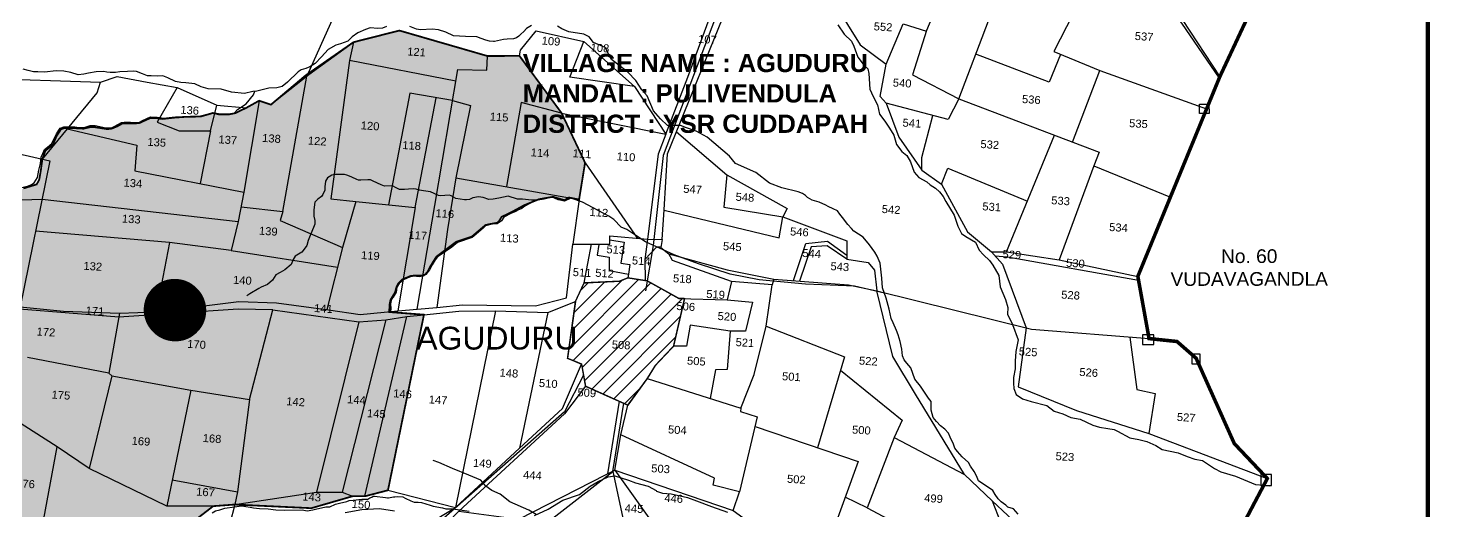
# Model space of a CAD drawing. Header units: inches. Extents: x 201618 to 222325, y 1599056 to 1612709.
# Drawn here: x 207819 to 210971, y 1607949 to 1609035 of the extents above; entities that cross this region are included whole.
import ezdxf
from ezdxf.enums import TextEntityAlignment as Align

# ---------------------------------------------------------------- set-up
doc = ezdxf.new("R2010")
doc.units = ezdxf.units.IN
doc.header["$LTSCALE"] = 15
doc.header["$MEASUREMENT"] = 0
doc.linetypes.add('ACAD_ISO02W100', pattern=[15, 12, -3])
for name, color, linetype in [('PLOT', 7, 'Continuous'), ('PLOTS', 7, 'Continuous'), ('PLOTS NO', 7, 'Continuous'), ('ROAD', 1, 'Continuous'), ('STREAM', 4, 'Continuous'), ('TEXT', 1, 'Continuous'), ('text2', 7, 'Continuous'), ('VILLAGE BOUNDARY STONES', 1, 'Continuous'), ('VILLAGE BOUNDAY', 5, 'Continuous'), ('WUA-12', 3, 'Continuous')]:
    doc.layers.add(name, color=color, linetype=linetype)
doc.styles.get("Standard").update_dxf_attribs({"font": 'arial.ttf'})

msp = doc.modelspace()

# ---------------------------------------------------------------- hatches: boundary and pattern name
at = {"layer": 'PLOTS NO', "true_color": 0x105689}
h = msp.add_hatch(color=146, dxfattribs=at)
h.dxf.hatch_style = 1
h.paths.add_polyline_path([(207298.5, 1607182.2), (207301, 1607196.7), (207309.4, 1607244.2), (207338.8, 1607419.1), (207359.9, 1607542.5), (207381.7, 1607670.4), (207389.1, 1607713.4), (207408.8, 1607827.8), (207436.1, 1607945.6), (207453.6, 1607964.4), (207461.2, 1607982.9), (207461.7, 1607997.8), (207462.3, 1608021.1), (207465.9, 1608047.8), (207477.2, 1608092.5), (207499.6, 1608302.5), (207550.5, 1608274.7), (207580.7, 1608363.2), (207629.1, 1608349.1), (207644.5, 1608418.7), (207644.6, 1608423.9), (207686.2, 1608616.8), (207702.1, 1608634.3), (207725.9, 1608634.1), (207740.1, 1608635.7), (207744.1, 1608644.4), (207752.8, 1608649.5), (207773.9, 1608653.6), (207782.6, 1608655.7), (207786.3, 1608661.7), (207808.8, 1608674.3), (207838.3, 1608683.3), (207844.2, 1608693.8), (207847.8, 1608714.6), (207851.3, 1608740.3), (207858.1, 1608759.2), (207875.1, 1608772.6), (207883.1, 1608791.9), (207893.3, 1608807.5), (207900.4, 1608809.8), (207914.3, 1608810), (207923.2, 1608809.9), (207944, 1608808.7), (207958.6, 1608812.2), (207968, 1608812.2), (207987.3, 1608809.3), (207997.3, 1608807.6), (208007.6, 1608809), (208019.5, 1608813.9), (208031.8, 1608820.7), (208042, 1608820.4), (208057.1, 1608820.4), (208069.2, 1608821.3), (208093.7, 1608832.5), (208108.1, 1608832.5), (208121.9, 1608830.6), (208147.4, 1608833.5), (208173.7, 1608835.4), (208207.1, 1608836.1), (208234.9, 1608844), (208250.3, 1608840.5), (208270.5, 1608840.8), (208284.8, 1608843.6), (208310.2, 1608855.8), (208338.8, 1608871.7), (208365.3, 1608862.8), (208443.3, 1608928.6), (208550.8, 1609003.3), (208654.1, 1609029.5), (208852, 1608972.2), (208924, 1608972.5), (209018.8, 1608843.9), (209071.6, 1608732.1), (209058.2, 1608649.3), (209035.3, 1608653.8), (209025.3, 1608647.8), (208999.5, 1608655.4), (208968, 1608650), (208934.3, 1608636.3), (208905.7, 1608620.7), (208883.9, 1608610.3), (208878.5, 1608601.2), (208874.1, 1608597), (208857.9, 1608594.1), (208847.7, 1608591.9), (208817.1, 1608566), (208781.5, 1608554), (208737.4, 1608520.9), (208732.3, 1608513), (208723.3, 1608498.3), (208718.3, 1608488), (208712.4, 1608480.9), (208704.5, 1608477.9), (208686.6, 1608478.2), (208678.8, 1608477.1), (208661.4, 1608469.9), (208651.6, 1608460.8), (208646.9, 1608450.7), (208644.4, 1608440.6), (208637.7, 1608429.7), (208634.2, 1608423.6), (208632.2, 1608414.2), (208631.2, 1608396.2), (208709.3, 1608390.2), (208628.4, 1607995.2), (208576.4, 1607981.7), (208548.5, 1607981.7), (208456, 1607954.9), (208284.1, 1607963.1), (208235.5, 1607959.5), (208099.5, 1607854.6), (208036.5, 1607767.2), (208006.8, 1607752.6), (207858.1, 1607792.1), (207768.7, 1607764.7), (207676.1, 1607642.5), (207648.7, 1607570.7), (207668.2, 1607499.2), (207643.9, 1607452.7), (207593.5, 1607434.1), (207546.8, 1607356.3), (207500.1, 1607274.2), (207516.2, 1607265.9), (207492.2, 1607229.9), (207429.4, 1607210.8)])
at = {"layer": 'ROAD'}
h = msp.add_hatch(dxfattribs=at)
h.set_pattern_fill('ANSI31', color=30, scale=200, angle=0.056305)
h.paths.add_polyline_path([(209167.4, 1608186.8), (209211.5, 1608247), (209229.3, 1608275.7), (209270.4, 1608319.2), (209295.2, 1608426.6), (209282.2, 1608427), (209211.4, 1608466.3), (209167.9, 1608473.1), (209149.1, 1608465.5), (209069.3, 1608461.7), (209049.8, 1608419.8), (209032.1, 1608292.1), (209063.8, 1608279.2), (209072.6, 1608229.2)])
at = {"layer": 'text2'}
h = msp.add_hatch(dxfattribs=at)
h.set_pattern_fill('ANSI31', color=5)
h.set_pattern_definition([(45, (17286.04583, -4278.08512), (-0.088388347648, 0.088388347648), [])])
edge = h.paths.add_edge_path()
edge.add_arc((208149.5, 1608400.5), 69.1, 0, 360)
h.paths.add_polyline_path([(208070.8, 1608369.5), (208228.1, 1608369.5), (208228.1, 1608431.5), (208070.8, 1608431.5)], flags=9)

# ---------------------------------------------------------------- linework, layer by layer
at = {"layer": 'PLOT'}
for points in [[(209244.6, 1608559.2), (209249.6, 1608625.8), (209256.8, 1608752.1), (209400, 1609105.4), (209506.7, 1609228.9), (209517.8, 1609409.7), (209675.4, 1609361.6), (209671.2, 1609342.8), (209746.7, 1609313.7), (209934.7, 1609256.8), (209839.4, 1609029.3), (209807.7, 1608930.2), (209912.1, 1608875.7), (209887.9, 1608829.2), (209748.5, 1608865.8), (209735, 1608880.9), (209748.7, 1608953.6), (209787, 1609044.8), (209839, 1609028.2)], [(209253.5, 1608796.6), (209302.9, 1608924.7), (209369.4, 1609107.2), (209268.6, 1609147.2), (209410.9, 1609133), (209477.9, 1609248.8), (209455.6, 1609267.1), (209315.5, 1609271.9), (209290.1, 1609310.1), (209214.8, 1609317), (209210.2, 1609292.8), (209287.8, 1609247.1), (209246.4, 1609160), (209268.6, 1609147.2)], [(209912.1, 1608875.7), (209978.8, 1609051.1), (209972.9, 1609057), (210032.2, 1609192.6), (209926.4, 1609237)], [(210255.5, 1609238.5), (210414.1, 1609054), (210498.9, 1608925.7)], [(207648.2, 1609204.6), (207724.6, 1609184.3), (207948.1, 1609174.8), (208047.7, 1609168.4), (208161.3, 1609161.1), (208255.1, 1609169.9), (208342.3, 1609177.1), (208464.1, 1609186.7), (208565.7, 1609194.6), (208445.8, 1608926.7)], [(210032.2, 1609192.6), (210137.5, 1609161.7), (210196, 1609120.6), (210125.7, 1608982), (210228.8, 1608939.5)], [(209600.8, 1609141), (209689.9, 1608997.5), (209748.7, 1608953.6)], [(207580.9, 1608877.7), (207710.8, 1608922), (207981.7, 1608913), (208019.8, 1608925.8), (208086.7, 1608913.6), (208154.4, 1608901.2), (208243.5, 1608861.5), (208310.2, 1608855.8), (208338.8, 1608871.7), (208365.3, 1608862.8), (208450.6, 1608930.5), (208550.8, 1609003.3), (208654.1, 1609029.5), (208852, 1608972.2), (208924, 1608972.5), (208926.2, 1608985.4), (208961.8, 1609028.8), (209069.2, 1609004.6), (209182.5, 1608903.3), (209253.5, 1608796.6), (209235.9, 1608751.1), (209212, 1608560)], [(208550.8, 1609003.3), (208542, 1608961.9), (208500.2, 1608650.7), (208556.3, 1608645), (208526.2, 1608541.4)], [(209182.5, 1608903.3), (209037.2, 1608924.4), (209069.2, 1609004.6)], [(208780.8, 1608915.6), (208542, 1608961.9)], [(208694.1, 1608402.8), (208733.5, 1608635.7), (208785.2, 1608941.9), (208850.4, 1608940), (208852, 1608972.2)], [(208924, 1608972.5), (209018.8, 1608843.9)], [(210140.8, 1608975.8), (210114.9, 1608913.4), (209950.2, 1608976)], [(208391.9, 1608622.3), (208445.8, 1608926.7)], [(210167.9, 1608778.5), (210228.8, 1608939.5), (210469.1, 1608853.2)], [(207851.3, 1608740.3), (207974.4, 1608889.3), (207981.7, 1608913)], [(208154.4, 1608901.2), (208109.7, 1608823), (208158.6, 1608804.1), (208229.2, 1608804.2), (208243.5, 1608861.5)], [(208338.8, 1608871.7), (208304.6, 1608666.1)], [(208773.4, 1608872.2), (208677.7, 1608888.4), (208629.8, 1608637.6)], [(208689.7, 1608631.5), (208736.9, 1608878.4)], [(208773.4, 1608872.2), (208814.3, 1608860.6), (208780.8, 1608698.5), (209058.2, 1608649.3), (209071.6, 1608732.1), (209018.8, 1608843.9), (208928.1, 1608867.5), (208894.6, 1608678.3)], [(209748.5, 1608865.8), (209776.8, 1608789.7), (209829.2, 1608715.6), (209872.9, 1608684), (209931.3, 1608576.7), (209985.6, 1608531.4), (210010.4, 1608503.9), (210063.7, 1608360.3)], [(209912.1, 1608875.7), (210227.3, 1608756), (210215.6, 1608725.1), (210387.7, 1608654.6)], [(209018.8, 1608843.9), (209253.5, 1608796.6)], [(209829.2, 1608715.6), (209829.2, 1608743.9), (209853.9, 1608838.1)], [(207562.9, 1608806.4), (207868, 1608736.5), (207801.3, 1608408.1)], [(207907.3, 1608808.1), (208064, 1608771.7), (208059.1, 1608713.7), (208304.6, 1608666.1), (208291.3, 1608600.2)], [(208229.2, 1608804.2), (208206.1, 1608685.2)], [(209276.9, 1608801.6), (209390.3, 1608704.8), (209526.4, 1608629), (209516, 1608610.2), (209660.1, 1608556.4), (209660.2, 1608515.4), (209708.5, 1608508), (209722.4, 1608490.5), (209727.3, 1608444.2)], [(210019, 1608531.4), (210127.3, 1608794)], [(209071.6, 1608732.1), (209189.6, 1608562)], [(209390.3, 1608704.8), (209384, 1608632.2), (209516, 1608610.2)], [(209872.9, 1608684), (209887.1, 1608719.9), (210066.3, 1608646)], [(210215.6, 1608725.1), (210137.8, 1608513.6)], [(208780.8, 1608698.5), (208762.5, 1608582.2), (208738.4, 1608406.6)], [(207644.6, 1608423.9), (207686.2, 1608616.8), (207710.3, 1608645.5), (207850.5, 1608650.3)], [(207850.5, 1608650.3), (208291.3, 1608600.2), (208275.8, 1608534.7), (208137.4, 1608553), (207835.9, 1608578.5)], [(208556.3, 1608645), (208689.7, 1608631.5), (208650.9, 1608398.8)], [(209058.2, 1608649.3), (209044.4, 1608549.1)], [(208298, 1608633.2), (208391.9, 1608622.3), (208386.2, 1608602.5), (208526.2, 1608541.4), (208490.7, 1608401.8)], [(209249.6, 1608625.5), (209508.2, 1608563.3), (209516, 1608610.2)], [(208024.8, 1608393.9), (208107.1, 1608396.7), (208292.7, 1608420.1), (208377.8, 1608416.7), (208494.4, 1608401.4), (208566.1, 1608390.8), (208650.9, 1608398.8), (208694.1, 1608402.8), (208738.4, 1608406.6), (208795.7, 1608412.4), (208960, 1608409.9), (209029.7, 1608428), (209044.4, 1608549.1), (209127.3, 1608549.2), (209127.3, 1608567.5), (209212, 1608560), (209244.6, 1608559.2), (209241.6, 1608541.4), (209259.9, 1608526.8), (209390.9, 1608491.4), (209495.7, 1608470.5), (209492.6, 1608457.4), (209400.8, 1608465.1), (209391.5, 1608423.8), (209448.1, 1608418.6), (209432, 1608353.2), (209397.8, 1608353.2), (209307.8, 1608366.6), (209299.9, 1608319.3), (209270.4, 1608319.2), (209229.3, 1608275.7), (209211.5, 1608247), (209167.4, 1608186.8), (209072.6, 1608229.2)], [(208137.4, 1608553), (208107.1, 1608396.7)], [(208987.6, 1608395.2), (209049.8, 1608419.8), (209069.3, 1608461.7), (209085.8, 1608549.1)], [(209102.3, 1608547.8), (209098.7, 1608524), (209125.8, 1608519.9), (209125.7, 1608489.5), (209169.2, 1608481.6), (209167.8, 1608472.8), (209149.1, 1608465.5), (209069.3, 1608461.7)], [(209127.3, 1608558.4), (209159.3, 1608553.6), (209152.3, 1608506.4), (209172.1, 1608503.5), (209169.2, 1608481.6)], [(209212, 1608560), (209206.2, 1608514.2), (209232.8, 1608542.9), (209241.8, 1608542.9)], [(209540.2, 1608466.9), (209568.3, 1608550.4), (209616.9, 1608555.5), (209660.1, 1608524.4)], [(208275.8, 1608534.7), (208514.9, 1608496.9)], [(209400.8, 1608465.1), (209268.3, 1608512.3), (209259.9, 1608526.8)], [(209660.2, 1608515.4), (209615.8, 1608544.9), (209579.9, 1608543.1), (209553.9, 1608465.9)], [(209985.6, 1608531.4), (210019, 1608531.4), (210137.8, 1608513.6), (210314.6, 1608476.5)], [(209993.3, 1608522.8), (210021.6, 1608520.7), (210316.2, 1608467.6)], [(209206.2, 1608514.2), (209206.7, 1608467.1)], [(209167.8, 1608472.8), (209211.2, 1608466.4), (209282.2, 1608427), (209391.5, 1608423.8)], [(209421.8, 1608180), (209452.1, 1608255.9), (209478.5, 1608364.5), (209492.6, 1608457.4)], [(209495.7, 1608470.5), (209664.1, 1608457.1), (209727.3, 1608444.2), (210075.4, 1608357.3), (210339.8, 1608336.5)], [(208317.1, 1608199.5), (208369.5, 1608400.9), (208291.3, 1608402.8), (208023.2, 1608384.5), (207800.1, 1608402.3), (207644.5, 1608418.7), (207485.6, 1608437.1)], [(207486.2, 1608444.7), (207542.8, 1608438.2), (207644.6, 1608423.9), (207801.3, 1608408.1), (207899.1, 1608398.5), (208024.8, 1608393.9), (208000.6, 1608258.7), (207818.2, 1608294.2)], [(209295.2, 1608426.6), (209270.4, 1608319.2)], [(209924.9, 1608030.6), (209814.7, 1608211.5), (209763.4, 1608295.8), (209727.3, 1608444.2)], [(208369.5, 1608400.9), (208563, 1608374.4), (208623.4, 1608378.6), (208671.1, 1608386.1), (208709.3, 1608390.2), (208787.8, 1608398.5), (208870.4, 1608398.6), (208987.6, 1608395.2), (208924.2, 1608089.7)], [(208709.3, 1608390.2), (208628.4, 1607995.2)], [(208870.4, 1608398.6), (208780.6, 1607956.4)], [(209049.8, 1608419.8), (209032.1, 1608292.1), (209063.8, 1608279.2)], [(208563, 1608374.4), (208467.9, 1607991.2)], [(208623.4, 1608378.6), (208525.6, 1607991.3)], [(208576.4, 1607981.7), (208671.1, 1608386.1)], [(209478.5, 1608364.5), (209654.7, 1608295.1), (209594.4, 1608090.8)], [(210063.7, 1608360.3), (210045.5, 1608228), (210176.7, 1608174.5), (210339.1, 1608123)], [(209397.8, 1608353.2), (209391, 1608266.6), (209365.2, 1608266.5), (209352.9, 1608201.9)], [(210296.3, 1608339.9), (210312.2, 1608221.8), (210353.7, 1608212.6), (210339.1, 1608123), (210605.7, 1608021.7)], [(207607.5, 1606760.1), (207807.1, 1606926.5), (207870.6, 1606987.3), (208015.5, 1607087.6), (208111.8, 1607160.3), (208235.3, 1607274.2), (208335.1, 1607374.3), (208425.4, 1607460.2), (208482.2, 1607525), (208513.2, 1607580.4), (208536.8, 1607621.6), (208606.3, 1607696.8), (208657.9, 1607804), (208700.6, 1607878.5), (208714.3, 1607916.4), (208780.6, 1607956.4), (208924.2, 1608089.7), (209020.6, 1608179.1), (209063.8, 1608279.2)], [(209063.8, 1608279.2), (209072.6, 1608229.2)], [(209645.8, 1608265.2), (209784.4, 1608152.9), (209767, 1608113.9), (209706.1, 1607955.6), (209656.8, 1607979.6)], [(208000.6, 1608258.7), (208007.7, 1608252.6), (207956.9, 1608044.1), (207884.9, 1608093), (207784.6, 1608156.5)], [(208007.7, 1608252.6), (208185.5, 1608220.1), (208131, 1607959.1)], [(209211.5, 1608247), (209421.8, 1608180), (209421.4, 1608172.4), (209458.9, 1608160.4), (209418.6, 1607991.4)], [(209072.6, 1608229.2), (209025.2, 1608167), (208787.8, 1607948.4), (208711.5, 1607869.1), (208670.8, 1607796.5), (208618.5, 1607699.1), (208541.5, 1607614.7), (208491.9, 1607523.1), (208428.5, 1607451.8), (208276.8, 1607297.9), (208197.2, 1607219.8), (208113.7, 1607140.4), (208039.7, 1607093.4), (207885.3, 1606985.4), (207786.7, 1606898.3), (207718.8, 1606843.4), (207605.1, 1606750), (207567.9, 1606711.7), (207496.1, 1606658.5), (207434.7, 1606600.7)], [(208185.5, 1608220.1), (208317.1, 1608199.5), (208290.3, 1607991.7)], [(209148.6, 1608195.3), (209122.1, 1608032.1)], [(209404.4, 1607949.9), (209418.6, 1607991.4), (209359.3, 1608006.8), (209362.3, 1608022.1), (209152.3, 1608119.6), (209167.4, 1608186.8)], [(209453.8, 1608138.8), (209685.7, 1608059.6), (209596.6, 1607813.7)], [(209138.6, 1608040.2), (209152.3, 1608119.6)], [(209767, 1608113.9), (209924.9, 1608030.6), (209987.1, 1607971.1)], [(207717.5, 1607850.5), (207836.2, 1607829.7), (207884.9, 1608093)], [(208235.5, 1607959.5), (208131, 1607959.1), (207956.9, 1608044.1)], [(208143.5, 1608018.6), (208290.3, 1607991.7), (208284.1, 1607963.1)], [(208787.8, 1607948.4), (208922.4, 1607930.2), (209119.4, 1608030.7), (209138.6, 1608040.2), (209404.4, 1607949.9), (209591.7, 1607814.3), (209864.1, 1607778.7), (209940.7, 1607714.3), (210003.1, 1607712.1), (210027.4, 1607735.1), (210073.2, 1607783.1), (210133, 1607783.1), (210162, 1607691.7), (210236.8, 1607691.7), (210223.9, 1607637.5), (210378, 1607610.5), (210432.3, 1607601)], [(209138.6, 1608040.2), (209264, 1607865)], [(208284.1, 1607963.1), (208467.9, 1607991.2), (208525.6, 1607991.3), (208548.5, 1607981.7), (208576.4, 1607981.7), (208628.4, 1607995.2), (208780.6, 1607956.4)], [(208284.1, 1607963.1), (208456, 1607954.9), (208548.5, 1607981.7)], [(207676.1, 1607642.5), (207768.7, 1607764.7), (207858.1, 1607792.1), (208006.8, 1607752.6), (208036.5, 1607767.2), (208099.5, 1607854.6), (208235.5, 1607959.5), (208284.1, 1607963.1), (208272.8, 1607920), (208217.8, 1607899.1)], [(209706.1, 1607955.6), (209843.6, 1607882.5), (209933.1, 1607808.8)], [(210412.6, 1607808.6), (210232.5, 1607849.3), (210127.9, 1607839.3), (209987.1, 1607971.1), (210005.5, 1607923.7), (209933.1, 1607808.8), (209976, 1607761.2), (210027.4, 1607735.1)]]:
    msp.add_lwpolyline(points, dxfattribs=at)
at = {"layer": 'ROAD'}
for points in [[(209584.3, 1609634.3), (209608, 1609680), (209627.8, 1609718.1), (209649.6, 1609747.1), (209673.6, 1609759), (209740.5, 1609764.3), (209781.1, 1609764.4), (209852, 1609755.9), (209915.5, 1609723.8), (209985.9, 1609663.8), (210038, 1609611.1), (210092.4, 1609479.6), (210127.1, 1609425), (210154.3, 1609398), (210194, 1609306.9), (210363, 1609107.4), (210412.9, 1609046.1), (210497.4, 1608922.2)], [(209364.8, 1609059.2), (209247.3, 1608748.1), (209224.8, 1608546), (209207.8, 1608444.2)], [(209068.2, 1608254.2), (209025.2, 1608171.9), (208740.9, 1607920.5), (208687.4, 1607846.7), (208653.3, 1607774.7), (208611.5, 1607695.7), (208589.2, 1607671.9), (208487.4, 1607524), (208428.8, 1607457.3), (208113.8, 1607148), (207907.2, 1607006.2), (207865.9, 1606976.8), (207713.9, 1606844.1), (207491, 1606660.7), (207357.5, 1606541), (207252.2, 1606449.6)], [(208007.1, 1605199.5), (208052.8, 1605367.4), (208094.3, 1605487.9), (208164.3, 1605776.6), (208178.8, 1605812.8), (208195.5, 1605885.6), (208235.4, 1606035.8), (208288.1, 1606238.6), (208312.3, 1606381.4), (208369.9, 1606446), (208450.6, 1606678.9), (208503.3, 1606880.1), (208553.1, 1606938.9), (208562.2, 1606973.2), (208576.9, 1607044.2), (208632.9, 1607231.6), (208731.7, 1607410.6), (208781.3, 1607547.5), (208854.2, 1607668.1), (208888, 1607753.5), (208972.2, 1607911.2), (209133.7, 1608037.8), (209158.4, 1608190.9)], [(209133.7, 1608037.8), (209158, 1607925.4), (209224.8, 1607895), (209253.7, 1607859), (209266.3, 1607830.7), (209296.7, 1607699.7), (209220.8, 1607329.8), (209213.2, 1607248.3), (209230.3, 1607149), (209209.3, 1607006.9), (209149.7, 1606895.4), (209094.4, 1606703.9), (209003.4, 1606336.8), (208934.9, 1606101), (208919.3, 1606033.4), (208916.5, 1605980.8), (208914.7, 1605943.5), (208909.4, 1605917.1), (208897.3, 1605883.3), (208875.3, 1605836.9)]]:
    msp.add_lwpolyline(points, dxfattribs=at)
at = {"layer": 'ROAD', "color": 30, "const_width": 3.08}
msp.add_lwpolyline([(209167.4, 1608186.8), (209211.5, 1608247), (209229.3, 1608275.7), (209270.4, 1608319.2), (209295.2, 1608426.6), (209282.2, 1608427), (209211.4, 1608466.3), (209167.9, 1608473.1), (209149.1, 1608465.5), (209069.3, 1608461.7), (209049.8, 1608419.8), (209032.1, 1608292.1), (209063.8, 1608279.2), (209072.6, 1608229.2)], close=True, dxfattribs=at)
at = {"layer": 'STREAM'}
for points in [[(208625.2, 1609038.5), (208615.8, 1609035.1), (208605.6, 1609034.1), (208588.7, 1609035.5), (208577.6, 1609031.8), (208560.9, 1609024.2), (208548.1, 1609015), (208538.5, 1609005.9), (208521.4, 1608999.4), (208511.5, 1608996.7), (208493.6, 1608987), (208478.6, 1608970.4), (208465, 1608955.4), (208452.7, 1608947.5), (208443.5, 1608944.4), (208433.3, 1608940.9), (208426.7, 1608936.4), (208402.5, 1608913.6), (208390.5, 1608903.4), (208378.8, 1608900.3), (208360.6, 1608899.5), (208333.3, 1608893.2), (208324.6, 1608892.7), (208305.6, 1608888.2), (208276.3, 1608890.6), (208253.5, 1608897.8), (208224, 1608898.4), (208208.4, 1608903.2), (208194, 1608909.5), (208174.2, 1608912), (208162.3, 1608912.6), (208150.8, 1608914.9), (208133.5, 1608922.9), (208122.2, 1608927.6), (208110.1, 1608927), (208096.2, 1608927.3), (208087.9, 1608927.7), (208076.4, 1608932.1), (208062.8, 1608937.5), (208055.8, 1608937.9), (208042.4, 1608937.6), (208025.2, 1608936.4), (208016, 1608935.4), (208003.4, 1608934.8), (207996.4, 1608936.2), (207989.3, 1608937.3), (207972.1, 1608936.3), (207955, 1608933.7), (207944.9, 1608931.1), (207932.1, 1608929.8), (207915.3, 1608934.8), (207899.2, 1608938.4), (207882.4, 1608939.1), (207856.4, 1608936.2), (207840.9, 1608936.3), (207831.3, 1608936.4), (207819.4, 1608939.9), (207808.1, 1608942.5)], [(208951, 1609041.2), (208939.8, 1609034.2), (208933.9, 1609027.2), (208926.9, 1609021.4), (208922.7, 1609017.1), (208917.3, 1609013.3), (208910.4, 1609011.2), (208896.5, 1609010.1), (208888.4, 1609009.6), (208868.1, 1609004.7), (208865.4, 1609004.7), (208856.9, 1609005.8), (208848.8, 1609007.9), (208838.1, 1609011.7), (208828, 1609015.4), (208802.8, 1609016.4), (208775.8, 1609017.9), (208758.4, 1609025.8), (208741.9, 1609031.3), (208728.1, 1609032.3), (208701.6, 1609031.1), (208692.7, 1609032.7), (208677.8, 1609038.4)], [(210045.8, 1607941.1), (210035.2, 1607953.3), (210022.5, 1607956.9), (210017.8, 1607961.7), (210007.2, 1607969.1), (210000.3, 1607975.9), (209993.4, 1607985.9), (209988.2, 1607994.9), (209956.3, 1608016.4), (209952, 1608028), (209946.2, 1608037.5), (209938.3, 1608049.1), (209934, 1608058), (209919.2, 1608070.7), (209909.2, 1608082.3), (209902.8, 1608089.7), (209899.7, 1608099.2), (209892.8, 1608115), (209888.5, 1608124), (209880.6, 1608132.9), (209870.6, 1608140.3), (209862.1, 1608149.8), (209854.2, 1608158.8), (209849.9, 1608175.1), (209849.9, 1608194.6), (209844, 1608202.3), (209834.5, 1608216), (209826, 1608229.2), (209813.3, 1608245), (209803.8, 1608270.9), (209795.3, 1608281.4), (209789.5, 1608288.8), (209785.3, 1608297.8), (209783.7, 1608312.8), (209780, 1608329.7), (209775.7, 1608345), (209772, 1608355), (209764.1, 1608371.9), (209759.8, 1608381.9), (209755.6, 1608403), (209748.7, 1608427.3), (209740.7, 1608450.3), (209739.1, 1608472.5), (209737.5, 1608485.7), (209734.8, 1608506.3), (209728.5, 1608521.6), (209723.2, 1608531.1), (209711, 1608547.4), (209697.3, 1608564.3), (209675.6, 1608578.5), (209670.8, 1608584.3), (209662.4, 1608592.8), (209650.2, 1608609.1), (209644.4, 1608616.5), (209639.1, 1608623.9), (209629.6, 1608628.1), (209618.5, 1608633.4), (209612.7, 1608636.5), (209597.9, 1608643.4), (209582, 1608647.6), (209572, 1608653.9), (209567.2, 1608658.1), (209560.3, 1608662.8), (209550.8, 1608666.5), (209514.3, 1608675.9), (209486.6, 1608686), (209455.8, 1608710.3), (209409.5, 1608730.5), (209396.2, 1608746.9), (209346.1, 1608789.7), (209321.6, 1608803.4), (209299.8, 1608810.3), (209286, 1608815.6), (209256.7, 1608816.1), (209241.3, 1608831), (209225.3, 1608849), (209211.5, 1608882.5), (209199.2, 1608896.2), (209185.4, 1608916.9), (209167.8, 1608935.5), (209144.9, 1608953.5), (209131.1, 1608964.7), (209116.9, 1608991.1), (209090.6, 1609002.3), (209080.5, 1609015.6), (209069.2, 1609021.5), (209035, 1609026.8), (209019.5, 1609033.7), (209009.3, 1609039.6)], [(209639.7, 1609042), (209654.4, 1609021.3), (209670.5, 1609005.6), (209675.7, 1608994.7), (209685.2, 1608969.6), (209698.9, 1608951), (209707.8, 1608943.7), (209709.6, 1608932.7), (209712.1, 1608897.6), (209715.4, 1608889.3), (209722.1, 1608875.3), (209729.4, 1608862.2), (209733.4, 1608841.4), (209745.5, 1608825.8), (209756.3, 1608809.8), (209765.8, 1608794.3), (209771.8, 1608773.5), (209783.7, 1608757.5), (209795, 1608748.7), (209803.6, 1608734.2), (209811.8, 1608711.2), (209822.1, 1608699), (209840, 1608689.4), (209847.8, 1608682.2), (209859.4, 1608674.6), (209868.4, 1608666.9), (209877, 1608656), (209882.5, 1608644.8), (209901.3, 1608614.1), (209909.5, 1608589.5), (209918.1, 1608573.2), (209927.8, 1608565.9), (209949.5, 1608553.1), (209958.1, 1608535.7), (209967.8, 1608525.2), (209981.1, 1608512.5), (209988.6, 1608501.8), (210002, 1608478.1), (210005.1, 1608453.1), (210017, 1608424.4), (210022.1, 1608406.2), (210021.7, 1608391.7), (210032.6, 1608368.1), (210045.2, 1608333.3), (210040.3, 1608307.2), (210038.7, 1608286), (210038.7, 1608268.6), (210035, 1608249.1), (210035, 1608236.1), (210035.7, 1608223.8), (210041.1, 1608210.6), (210055.1, 1608201), (210074.6, 1608194.6), (210110.1, 1608186.1), (210126.5, 1608172.8), (210145.6, 1608167), (210163.7, 1608159.2), (210185.1, 1608155.3), (210213.3, 1608141.9), (210228.7, 1608136.9), (210247, 1608134.5), (210261.1, 1608131.6), (210268.8, 1608128.3), (210296.5, 1608113.2), (210316.5, 1608109.5), (210334.6, 1608105.2), (210355.1, 1608096.1), (210369.6, 1608087.2), (210405.1, 1608079.8), (210425.7, 1608071.5), (210443, 1608065.3), (210459.7, 1608062.2), (210487, 1608044.3), (210501.3, 1608037), (210534.4, 1608026.8), (210578.8, 1608008.3), (210598, 1608006.4), (210610.8, 1608005.5)], [(207805.5, 1608676.7), (207820, 1608680), (207826.8, 1608683.1), (207833.2, 1608687.2), (207836.7, 1608692.7), (207840.1, 1608699), (207843.4, 1608715.5), (207847.2, 1608730.3), (207848.6, 1608744.3), (207852.1, 1608753.2), (207855.8, 1608761.7), (207862.9, 1608766.8), (207872.5, 1608775.4), (207875.7, 1608782.1), (207878.7, 1608788), (207882.9, 1608797.2), (207891.4, 1608809.8), (207899.6, 1608812.7), (207924.1, 1608813), (207933, 1608811.2), (207947.5, 1608812.1), (207959.1, 1608815.8), (207970, 1608815.6), (207994.3, 1608810.6), (208008.4, 1608811.4), (208014.6, 1608814.7), (208029, 1608822.4), (208035.3, 1608823.6), (208043.3, 1608823.7), (208049.1, 1608823.4), (208068.1, 1608822.9), (208076.4, 1608827.1), (208094.2, 1608835.6), (208109.1, 1608834.5), (208123.7, 1608832.5), (208143, 1608834.3), (208150.7, 1608835), (208207.6, 1608837.9), (208227.8, 1608842.6), (208234.4, 1608845.4), (208252.1, 1608841.8), (208270.2, 1608842), (208283.6, 1608844.6), (208290.4, 1608852.1), (208309.3, 1608864.8), (208325.9, 1608884.9), (208328.9, 1608892.9)], [(208770.2, 1608658), (208766.5, 1608659.3), (208756.3, 1608658.6), (208747, 1608657.7), (208741.8, 1608658.1), (208732.3, 1608662.8), (208723.7, 1608667), (208708.5, 1608669), (208699.6, 1608670.2), (208691.6, 1608672.8), (208686.3, 1608673.5), (208674.8, 1608672.8), (208665.5, 1608671.8), (208654, 1608672.2), (208645.7, 1608676.1), (208640, 1608679.2), (208636.9, 1608680.1), (208620.5, 1608679.7), (208613.3, 1608682.2), (208595.1, 1608690.7), (208589.2, 1608693.5), (208583.5, 1608693.8), (208567.7, 1608693.1), (208561.8, 1608693.1), (208558.6, 1608694.3), (208547.3, 1608699.3), (208537.9, 1608703.6), (208536.1, 1608704.4), (208531, 1608705.4), (208514.5, 1608705.7), (208509.1, 1608705.9), (208502.4, 1608704.5), (208495.9, 1608700.1), (208492.5, 1608697.8), (208488.1, 1608690.5), (208486.4, 1608677.6), (208486.4, 1608670.7), (208482.3, 1608660.7), (208478.7, 1608655.9), (208470.4, 1608650.2), (208463.6, 1608643.4), (208461.9, 1608626), (208462, 1608611.6), (208463.9, 1608602.5), (208463.7, 1608594.2), (208461, 1608586.6), (208454.8, 1608572.5), (208451.7, 1608564.4), (208448.8, 1608557), (208446.2, 1608545.7), (208442.3, 1608540.5), (208435.1, 1608531), (208420, 1608521.8), (208415.1, 1608514.3), (208411.1, 1608503), (208396.4, 1608490.9), (208386, 1608485.1), (208376.6, 1608479.9), (208368.6, 1608468.2), (208357.4, 1608458.1), (208343.3, 1608452.1), (208338.2, 1608449.1), (208317.5, 1608436.9), (208310.8, 1608433)], [(209744.7, 1608438.8), (209677.5, 1608454.1), (209567.3, 1608459), (209462.8, 1608468.9), (209397.8, 1608481.5), (209326.4, 1608504.8), (209272.2, 1608524.7), (209207.3, 1608553.8), (209185.8, 1608568.5), (209165.5, 1608581.9), (209153, 1608586.9), (209136, 1608604.4), (209124.8, 1608612.1), (209066.1, 1608643.7), (209039.3, 1608652.1), (209025.3, 1608645.7), (209010.9, 1608648.9), (208997.7, 1608654.4), (208979.7, 1608650.4), (208965.7, 1608648), (208954.1, 1608644.4), (208946.1, 1608639.6), (208937.7, 1608634.8), (208933.3, 1608632.4), (208929.7, 1608629.2), (208920.5, 1608625.6), (208915.7, 1608622.4), (208906.2, 1608618.8), (208888.6, 1608610), (208883.8, 1608601.2), (208874.2, 1608594.8), (208861.8, 1608594), (208847.8, 1608590.4), (208842.6, 1608585.2), (208827, 1608571.6), (208817.8, 1608564), (208784.8, 1608552.6), (208772.1, 1608541.8), (208758.1, 1608532.2), (208748.1, 1608525.8), (208740.1, 1608520.6), (208734.9, 1608513.4), (208727.7, 1608502.3), (208722.1, 1608491.1), (208713.3, 1608480.3), (208708.9, 1608477.5), (208703, 1608476.3), (208698.2, 1608475.5), (208686.6, 1608476.7), (208676.6, 1608474.6), (208663, 1608468.6), (208653.8, 1608460.7), (208648.6, 1608452.3), (208646.7, 1608440.7), (208639.8, 1608429.4), (208636, 1608425), (208634, 1608414.8), (208634.8, 1608404.3), (208634.3, 1608396.9)], [(208965.7, 1608648), (208951, 1608648), (208931.1, 1608650), (208920, 1608650), (208898.4, 1608657.2), (208877.6, 1608652.7), (208865.2, 1608650), (208855.3, 1608649.1), (208842.8, 1608654), (208832, 1608655.7), (208819.4, 1608653.1), (208811.9, 1608649.6), (208804.9, 1608648.9), (208800.7, 1608648.9), (208790.7, 1608649.8), (208781, 1608651.7), (208770.2, 1608658)], [(208961.7, 1607940.4), (208945, 1607950.2), (208902.1, 1607969.2), (208880.6, 1607986.1), (208861.9, 1607994.6), (208848.4, 1608004.2), (208837.1, 1608017.7), (208809.9, 1608029.1), (208773.7, 1608044.3), (208742.5, 1608057.4), (208730.4, 1608062.5)], [(208957.7, 1607938.5), (208988.3, 1607952.6), (209021.9, 1607972.8), (209059.2, 1607986), (209082.7, 1608004.3), (209101, 1608015.1), (209123.5, 1608025.2), (209138.8, 1608027.5), (209169.5, 1608018.1), (209184.8, 1608011.6), (209213.2, 1608004.4), (209231.2, 1607995), (209232.5, 1607993.4), (209245.7, 1607989), (209265, 1607987.4), (209301.9, 1607979), (209322.4, 1607971.5), (209356, 1607958.8), (209392.2, 1607945.8)], [(208233.2, 1607944.2), (208240.8, 1607949.2), (208250, 1607951.4), (208261.8, 1607954.6), (208283.3, 1607957.8), (208298.7, 1607960), (208318.6, 1607957), (208326.4, 1607955.8), (208339.9, 1607954), (208359.1, 1607953.5), (208376.3, 1607951.3), (208396.4, 1607950.1), (208435.5, 1607951.2), (208446.7, 1607949), (208459.3, 1607951.2), (208465.1, 1607953), (208488.5, 1607957.6), (208497.9, 1607958.2), (208510.6, 1607963.8), (208519.2, 1607966.2), (208536.2, 1607970.2), (208541.2, 1607972), (208549.9, 1607972.6), (208569.5, 1607975.4), (208583.3, 1607975.4), (208587.6, 1607978.4), (208591.8, 1607980), (208595, 1607982.2), (208598.4, 1607982), (208623, 1607979), (208627.6, 1607978.2), (208629.9, 1607978.4), (208637, 1607979.6), (208641.1, 1607980.2), (208643.9, 1607980.6), (208650.6, 1607980.9), (208661.7, 1607980.3), (208667.2, 1607977.8), (208680.1, 1607971.5), (208687.6, 1607968.2), (208691.6, 1607968.3), (208696.4, 1607968.3), (208703.5, 1607967.5), (208723.4, 1607962), (208730.2, 1607959.4), (208751.3, 1607955.5), (208758.4, 1607953.6), (208774.2, 1607953.7), (208810.9, 1607947.9)], [(208643.2, 1607948.4), (208609, 1607953.8), (208569.3, 1607951.3), (208532.2, 1607944.5)]]:
    msp.add_lwpolyline(points, dxfattribs=at)
at = {"layer": 'text2', "color": 5, "const_width": 10}
msp.add_lwpolyline([(202109, 1611768.4), (210966.4, 1611768.4), (210966.4, 1599134.1), (202109, 1599134.1)], close=True, dxfattribs=at)
at = {"layer": 'VILLAGE BOUNDARY STONES'}
for points in [[(210453.2, 1608864.1), (210474.5, 1608864.1), (210474.6, 1608842.6), (210453.2, 1608842.5)], [(210350.6, 1608344.6), (210325.3, 1608344.6), (210325.3, 1608322.9), (210350.6, 1608322.9)], [(210454.9, 1608301.5), (210435.9, 1608301.5), (210435.9, 1608279.8), (210455, 1608279.8)], [(210615.1, 1608030.4), (210591.3, 1608030.4), (210591.3, 1608005.9), (210615.1, 1608005.9)]]:
    msp.add_lwpolyline(points, close=True, dxfattribs=at)
at = {"layer": 'VILLAGE BOUNDAY', "linetype": 'ACAD_ISO02W100', "ltscale": 0.2, "const_width": 8}
msp.add_lwpolyline([(210483.5, 1607789.7), (210605.7, 1608021.7), (210531.5, 1608100.2), (210445.6, 1608292.3), (210402.6, 1608329.9), (210339.8, 1608336.5), (210314.6, 1608476.5), (210498.9, 1608925.7), (210626.7, 1609199.1)], dxfattribs=at)
at = {"layer": 'WUA-12', "color": 15, "const_width": 4}
msp.add_lwpolyline([(207808.8, 1608674.3), (207838.3, 1608683.3), (207844.2, 1608693.8), (207847.8, 1608714.6), (207851.3, 1608740.3), (207858.1, 1608759.2), (207875.1, 1608772.6), (207883.1, 1608791.9), (207893.3, 1608807.5), (207900.4, 1608809.8), (207914.3, 1608810), (207923.2, 1608809.9), (207944, 1608808.7), (207958.6, 1608812.2), (207968, 1608812.2), (207987.3, 1608809.3), (207997.3, 1608807.6), (208007.6, 1608809), (208019.5, 1608813.9), (208031.8, 1608820.7), (208042, 1608820.4), (208057.1, 1608820.4), (208069.2, 1608821.3), (208093.7, 1608832.5), (208108.1, 1608832.5), (208121.9, 1608830.6), (208147.4, 1608833.5), (208173.7, 1608835.4), (208207.1, 1608836.1), (208234.9, 1608844), (208250.3, 1608840.5), (208270.5, 1608840.8), (208284.8, 1608843.6), (208310.2, 1608855.8), (208338.8, 1608871.7), (208365.3, 1608862.8), (208443.3, 1608928.6), (208550.8, 1609003.3), (208654.1, 1609029.5), (208852, 1608972.2), (208924, 1608972.5), (209018.8, 1608843.9), (209071.6, 1608732.1), (209058.2, 1608649.3), (209035.3, 1608653.8), (209025.3, 1608647.8), (208999.5, 1608655.4), (208968, 1608650), (208934.3, 1608636.3), (208905.7, 1608620.7), (208883.9, 1608610.3), (208878.5, 1608601.2), (208874.1, 1608597), (208857.9, 1608594.1), (208847.7, 1608591.9), (208817.1, 1608566), (208781.5, 1608554), (208737.4, 1608520.9), (208732.3, 1608513), (208723.3, 1608498.3), (208718.3, 1608488), (208712.4, 1608480.9), (208704.5, 1608477.9), (208686.6, 1608478.2), (208678.8, 1608477.1), (208661.4, 1608469.9), (208651.6, 1608460.8), (208646.9, 1608450.7), (208644.4, 1608440.6), (208637.7, 1608429.7), (208634.2, 1608423.6), (208632.2, 1608414.2), (208631.2, 1608396.2), (208709.3, 1608390.2), (208628.4, 1607995.2), (208576.4, 1607981.7), (208548.5, 1607981.7), (208456, 1607954.9), (208284.1, 1607963.1), (208235.5, 1607959.5), (208099.5, 1607854.6)], dxfattribs=at)
at = {"layer": 'WUA-12', "const_width": 3}
msp.add_lwpolyline([(207808.8, 1608674.3), (207838.3, 1608683.3), (207844.2, 1608693.8), (207847.8, 1608714.6), (207851.3, 1608740.3), (207858.1, 1608759.2), (207875.1, 1608772.6), (207883.1, 1608791.9), (207893.3, 1608807.5), (207900.4, 1608809.8), (207914.3, 1608810), (207923.2, 1608809.9), (207944, 1608808.7), (207958.6, 1608812.2), (207968, 1608812.2), (207987.3, 1608809.3), (207997.3, 1608807.6), (208007.6, 1608809), (208019.5, 1608813.9), (208031.8, 1608820.7), (208042, 1608820.4), (208057.1, 1608820.4), (208069.2, 1608821.3), (208093.7, 1608832.5), (208108.1, 1608832.5), (208121.9, 1608830.6), (208147.4, 1608833.5), (208173.7, 1608835.4), (208207.1, 1608836.1), (208234.9, 1608844), (208250.3, 1608840.5), (208270.5, 1608840.8), (208284.8, 1608843.6), (208310.2, 1608855.8), (208338.8, 1608871.7), (208365.3, 1608862.8), (208443.3, 1608928.6), (208550.8, 1609003.3), (208654.1, 1609029.5), (208852, 1608972.2), (208924, 1608972.5), (209018.8, 1608843.9), (209071.6, 1608732.1), (209058.2, 1608649.3), (209035.3, 1608653.8), (209025.3, 1608647.8), (208999.5, 1608655.4), (208968, 1608650), (208934.3, 1608636.3), (208905.7, 1608620.7), (208883.9, 1608610.3), (208878.5, 1608601.2), (208874.1, 1608597), (208857.9, 1608594.1), (208847.7, 1608591.9), (208817.1, 1608566), (208781.5, 1608554), (208737.4, 1608520.9), (208732.3, 1608513), (208723.3, 1608498.3), (208718.3, 1608488), (208712.4, 1608480.9), (208704.5, 1608477.9), (208686.6, 1608478.2), (208678.8, 1608477.1), (208661.4, 1608469.9), (208651.6, 1608460.8), (208646.9, 1608450.7), (208644.4, 1608440.6), (208637.7, 1608429.7), (208634.2, 1608423.6), (208632.2, 1608414.2), (208631.2, 1608396.2), (208709.3, 1608390.2), (208628.4, 1607995.2), (208576.4, 1607981.7), (208548.5, 1607981.7), (208456, 1607954.9), (208284.1, 1607963.1), (208235.5, 1607959.5), (208099.5, 1607854.6)], dxfattribs=at)

# ---------------------------------------------------------------- texts
at = {"layer": 'PLOTS', "color": 30}
msp.add_text('AGUDURU', height=51.33, rotation=0.0563, dxfattribs=at).set_placement((208873.4, 1608337.5), align=Align.MIDDLE_CENTER)
at = {"layer": 'PLOTS NO'}
for s, p in [('107', (209325.3, 1609001.9)), ('552', (209720.2, 1609030.2)), ('537', (210307.2, 1609008.5)), ('121', (208671.2, 1608973.7)), ('109', (208973.6, 1608998)), ('108', (209083.7, 1608982.7)), ('540', (209763.1, 1608903.7)), ('536', (210053.6, 1608866.6)), ('136', (208161.1, 1608842.6)), ('115', (208857, 1608827.2)), ('541', (209785.1, 1608813.5)), ('535', (210294.5, 1608812.4)), ('120', (208566.8, 1608807.4)), ('135', (208087, 1608770.5)), ('137', (208246.8, 1608775.9)), ('138', (208345, 1608779.1)), ('122', (208447.9, 1608773.2)), ('118', (208660.1, 1608763.1)), ('532', (209960.1, 1608765.4)), ('114', (208948.9, 1608746.7)), ('111', (209043.3, 1608744.6)), ('110', (209142.2, 1608737.7)), ('134', (208033.4, 1608678.5)), ('547', (209291.9, 1608664.7)), ('548', (209409.6, 1608646.7)), ('531', (209964.5, 1608625.2)), ('533', (210119.4, 1608638.9)), ('133', (208029.8, 1608597.7)), ('116', (208734.8, 1608609.9)), ('112', (209081.1, 1608612.5)), ('542', (209738.3, 1608619.2)), ('139', (208337.9, 1608570.4)), ('117', (208674.1, 1608561.1)), ('546', (209532.1, 1608568.8)), ('534', (210249.6, 1608578.7)), ('113', (208879.8, 1608554.7)), ('513', (209119.2, 1608528.7)), ('545', (209381.2, 1608535.7)), ('119', (208567.4, 1608515.6)), ('514', (209176.4, 1608503.6)), ('544', (209559.7, 1608520.3)), ('529', (210009.8, 1608517.7)), ('530', (210152.7, 1608498.3)), ('132', (207943.2, 1608491.5)), ('511', (209043.5, 1608477.4)), ('512', (209094, 1608475.8)), ('543', (209623, 1608490.6)), ('140', (208279.6, 1608460)), ('518', (209268.9, 1608463.4)), ('519', (209343.7, 1608428.2)), ('528', (210141.8, 1608426.6)), ('171', (207948.1, 1608390.9)), ('141', (208461.9, 1608396.4)), ('506', (209276.6, 1608401)), ('520', (209369.2, 1608378.5)), ('172', (207837.9, 1608343.6)), ('170', (208176.6, 1608315.8)), ('508', (209131.2, 1608314.5)), ('521', (209409.6, 1608319.8)), ('505', (209300.4, 1608278.1)), ('522', (209687.1, 1608278.2)), ('525', (210046.4, 1608299)), ('148', (208878.9, 1608251.1)), ('526', (210182.6, 1608252.6)), ('510', (208967.4, 1608227.8)), ('501', (209514, 1608243.1)), ('175', (207871.6, 1608201.6)), ('142', (208399.3, 1608186.6)), ('144', (208536.1, 1608191.1)), ('146', (208639.7, 1608204.5)), ('147', (208719.6, 1608190.8)), ('509', (209054, 1608206.9)), ('145', (208580.8, 1608159.8)), ('527', (210401.9, 1608151.4)), ('504', (209257.6, 1608123.4)), ('500', (209671.4, 1608123)), ('169', (208051.6, 1608097.9)), ('168', (208211.4, 1608104)), ('523', (210129.1, 1608063.2)), ('149', (208819.2, 1608048.1)), ('503', (209219.9, 1608036)), ('176', (207792, 1608002.2)), ('444', (208931.8, 1608021.3)), ('502', (209525.2, 1608012.3)), ('167', (208196.7, 1607983.4)), ('143', (208435.4, 1607972.4)), ('446', (209249.5, 1607969.2)), ('499', (209833.7, 1607969.1)), ('150', (208546.4, 1607955.7)), ('445', (209160.2, 1607946.5))]:
    msp.add_text(s, height=18, rotation=356.3896, dxfattribs=at).set_placement(p)
at = {"layer": 'PLOTS NO', "color": 1}
msp.add_text('TC10', height=40, dxfattribs=at).set_placement((208149.5, 1608400.5), align=Align.MIDDLE_CENTER)
at = {"layer": 'TEXT', "insert": (208931.3, 1608977.1), "char_height": 41.015, "width": 772.73, "attachment_point": 1}
msp.add_mtext('\\pxql;{\\fArial|b1|i0|c0|p34;\\C1;VILLAGE NAME :\\C5; AGUDURU \\P\\C1;MANDAL : \\C5;PULIVENDULA \\P\\C1;DISTRICT : \\C5;YSR CUDDAPAH}', dxfattribs=at)
at = {"layer": 'TEXT', "insert": (210334.9, 1608537.1), "char_height": 30.796, "width": 460.149, "attachment_point": 1, "rotation": 0.0563}
msp.add_mtext('\\pxqc;No. 60\\PVUDAVAGANDLA', dxfattribs=at)

doc.saveas('drawing.dxf')
